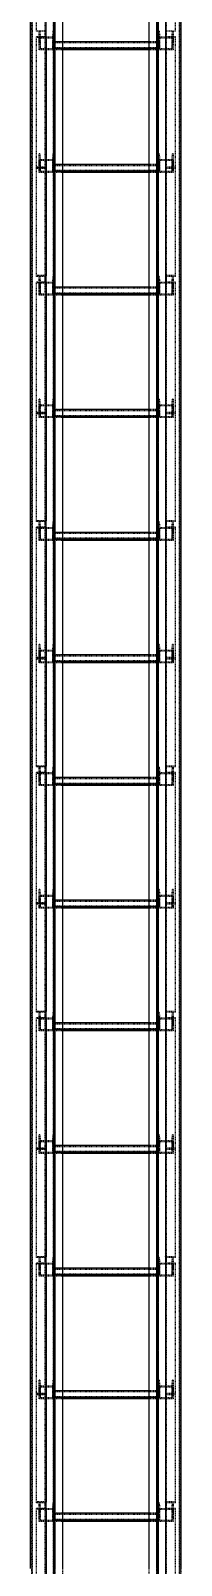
# Model space of a CAD drawing. Header units: millimetres. Extents: x 5143 to 30813, y 232 to 21408.
# Drawn here: x 9016 to 9138, y 14213 to 15460 of the extents above; entities that cross this region are included whole.
import ezdxf

# ---------------------------------------------------------------- set-up
doc = ezdxf.new("R2010")
doc.units = ezdxf.units.MM
doc.header["$LTSCALE"] = 0.25
for name, pattern in [('XKITLINE00', [0]), ('XKITLINE02', [4, 2, -2]), ('XKITLINE03', [6, 3, -1, 1, -1])]:
    doc.linetypes.add(name, pattern=pattern)

msp = doc.modelspace()

# ---------------------------------------------------------------- linework, layer by layer
at = {"color": 3, "linetype": 'XKITLINE02'}
for p, q in [((9016.8, 14106.6), (9016.8, 15751.3)), ((9017.3, 14107), (9017.3, 15752)), ((9034.5, 14107), (9034.5, 15752)), ((9035.1, 14106.6), (9035.1, 15751.3)), ((9118.3, 14106.6), (9118.3, 15752.1)), ((9119.2, 14106.6), (9119.2, 15751.3)), ((9119.7, 14107), (9119.7, 15752)), ((9136.9, 14107), (9136.9, 15752)), ((9137.5, 14106.6), (9137.5, 15751.3)), ((9034.6, 14100.3), (9034.6, 15742)), ((9035.5, 14100.4), (9035.5, 15741.9)), ((9042.1, 14101.9), (9042.1, 15741.9)), ((9035.9, 14162.1), (9035.9, 15722.6)), ((9138.3, 14120.8), (9138.3, 15703.3)), ((9112.1, 14102), (9112.1, 15697)), ((9118.8, 14100.4), (9118.8, 15670.6)), ((9119.6, 14100.3), (9119.6, 15670.6)), ((9020.6, 15459.6), (9020.6, 15547.9)), ((9027.8, 15454), (9027.8, 15547.3)), ((9028.6, 15454), (9028.6, 15547.9)), ((9125.6, 15454), (9125.6, 15547.9)), ((9126.4, 15454), (9126.4, 15547.3)), ((9133.6, 15459.6), (9133.6, 15547.9)), ((9027.8, 15459.6), (9020.6, 15459.6)), ((9027.8, 15455), (9020.6, 15455)), ((9020.6, 15348.6), (9020.6, 15455)), ((9028.6, 15454.5), (9020.6, 15454.5)), ((9023.3, 15459.5), (9022.6, 15459.5)), ((9022.6, 15459.5), (9022.6, 15454)), ((9022.6, 15459.5), (9022.6, 15450)), ((9034.6, 15454), (9022.6, 15454)), ((9022.6, 15454), (9022.6, 15444.5)), ((9023.3, 15450), (9022.6, 15450)), ((9022.6, 15450), (9022.6, 15444.5)), ((9023.3, 15459.5), (9023.7, 15454.7)), ((9023.3, 15459.5), (9023.3, 15450)), ((9023.3, 15450), (9023.7, 15445.2)), ((9033.6, 15454.7), (9023.7, 15454.7)), ((9023.7, 15454.7), (9023.7, 15445.2)), ((9028.6, 15459.8), (9027.8, 15459.8)), ((9027.8, 15349.1), (9027.8, 15459.8)), ((9028.6, 15454), (9027.8, 15454)), ((9028.6, 15348.6), (9028.6, 15459.8)), ((9034, 15459.5), (9033.6, 15454.7)), ((9033.6, 15454.7), (9033.6, 15445.2)), ((9034, 15450), (9033.6, 15445.2)), ((9034.6, 15459.5), (9034, 15459.5)), ((9034, 15459.5), (9034, 15450)), ((9034.6, 15450), (9034, 15450)), ((9034.6, 15459.5), (9034.6, 15454)), ((9034.6, 15459.5), (9034.6, 15450)), ((9034.6, 15454), (9034.6, 15444.5)), ((9034.6, 15444.5), (9034.6, 15451)), ((9042.1, 15451), (9034.6, 15451)), ((9119.6, 15450.9), (9034.6, 15450.9)), ((9034.6, 15450), (9034.6, 15444.5)), ((9119.6, 15450), (9034.6, 15450)), ((9119.6, 15450), (9034.6, 15450)), ((9119.6, 15451), (9112.1, 15451)), ((9119.6, 15459.5), (9119.6, 15450)), ((9119.6, 15459.5), (9119.6, 15454)), ((9120.3, 15459.5), (9119.6, 15459.5)), ((9119.6, 15454), (9119.6, 15444.5)), ((9131.6, 15454), (9119.6, 15454)), ((9119.6, 15444.5), (9119.6, 15451)), ((9119.6, 15450), (9119.6, 15444.5)), ((9120.3, 15450), (9119.6, 15450)), ((9120.3, 15459.5), (9120.3, 15450)), ((9120.3, 15459.5), (9120.7, 15454.7)), ((9120.3, 15450), (9120.7, 15445.2)), ((9120.7, 15454.7), (9120.7, 15445.2)), ((9130.5, 15454.7), (9120.7, 15454.7)), ((9125.6, 15348.6), (9125.6, 15459.8)), ((9126.4, 15459.8), (9125.6, 15459.8)), ((9133.6, 15454.5), (9125.6, 15454.5)), ((9126.4, 15454), (9125.6, 15454)), ((9126.4, 15349.1), (9126.4, 15459.8)), ((9133.6, 15459.6), (9126.4, 15459.6)), ((9133.6, 15455), (9126.4, 15455)), ((9130.9, 15459.5), (9130.5, 15454.7)), ((9130.5, 15454.7), (9130.5, 15445.2)), ((9130.9, 15450), (9130.5, 15445.2)), ((9130.9, 15459.5), (9130.9, 15450)), ((9131.6, 15459.5), (9130.9, 15459.5)), ((9131.6, 15450), (9130.9, 15450)), ((9131.6, 15459.5), (9131.6, 15450)), ((9131.6, 15459.5), (9131.6, 15454)), ((9131.6, 15454), (9131.6, 15444.5)), ((9131.6, 15450), (9131.6, 15444.5)), ((9133.6, 15348.6), (9133.6, 15455)), ((9034.6, 15444.5), (9022.6, 15444.5)), ((9033.6, 15445.2), (9023.7, 15445.2)), ((9119.6, 15446.1), (9034.6, 15446.1)), ((9042.1, 15445.5), (9034.6, 15445.5)), ((9119.6, 15445.3), (9034.6, 15445.3)), ((9042.1, 15444.5), (9034.6, 15444.5)), ((9119.6, 15445.5), (9112.1, 15445.5)), ((9119.6, 15444.5), (9112.1, 15444.5)), ((9131.6, 15444.5), (9119.6, 15444.5)), ((9130.5, 15445.2), (9120.7, 15445.2)), ((9027.8, 15349.1), (9020.6, 15349.1)), ((9023.3, 15359.9), (9022.6, 15359.9)), ((9022.6, 15359.9), (9022.6, 15354.4)), ((9022.6, 15359.9), (9022.6, 15350.3)), ((9034.6, 15354.4), (9022.6, 15354.4)), ((9022.6, 15354.4), (9022.6, 15344.8)), ((9023.3, 15350.3), (9022.6, 15350.3)), ((9022.6, 15350.3), (9022.6, 15344.8)), ((9023.3, 15359.9), (9023.7, 15355.1)), ((9023.3, 15359.9), (9023.3, 15350.3)), ((9023.3, 15350.3), (9023.7, 15345.5)), ((9033.6, 15355.1), (9023.7, 15355.1)), ((9023.7, 15355.1), (9023.7, 15345.5)), ((9028.6, 15353.9), (9027.8, 15353.9)), ((9034, 15359.9), (9033.6, 15355.1)), ((9033.6, 15355.1), (9033.6, 15345.5)), ((9034, 15350.3), (9033.6, 15345.5)), ((9034.6, 15359.9), (9034, 15359.9)), ((9034, 15359.9), (9034, 15350.3)), ((9034.6, 15350.3), (9034, 15350.3)), ((9034.6, 15359.9), (9034.6, 15354.4)), ((9034.6, 15359.9), (9034.6, 15350.3)), ((9034.6, 15354.4), (9034.6, 15344.8)), ((9034.6, 15344.8), (9034.6, 15351.3)), ((9119.6, 15351.3), (9034.6, 15351.3)), ((9042.1, 15351.3), (9034.6, 15351.3)), ((9119.6, 15350.4), (9034.6, 15350.4)), ((9034.6, 15350.3), (9034.6, 15344.8)), ((9119.6, 15350.3), (9034.6, 15350.3)), ((9119.6, 15351.3), (9112.1, 15351.3)), ((9119.6, 15359.9), (9119.6, 15350.3)), ((9119.6, 15359.9), (9119.6, 15354.4)), ((9120.3, 15359.9), (9119.6, 15359.9)), ((9119.6, 15354.4), (9119.6, 15344.8)), ((9131.6, 15354.4), (9119.6, 15354.4)), ((9119.6, 15344.8), (9119.6, 15351.3)), ((9119.6, 15350.3), (9119.6, 15344.8)), ((9120.3, 15350.3), (9119.6, 15350.3)), ((9120.3, 15359.9), (9120.3, 15350.3)), ((9120.3, 15359.9), (9120.7, 15355.1)), ((9120.3, 15350.3), (9120.7, 15345.5)), ((9120.7, 15355.1), (9120.7, 15345.5)), ((9130.5, 15355.1), (9120.7, 15355.1)), ((9126.4, 15353.9), (9125.6, 15353.9)), ((9133.6, 15349.1), (9126.4, 15349.1)), ((9130.9, 15359.9), (9130.5, 15355.1)), ((9130.5, 15355.1), (9130.5, 15345.5)), ((9130.9, 15350.3), (9130.5, 15345.5)), ((9130.9, 15359.9), (9130.9, 15350.3)), ((9131.6, 15359.9), (9130.9, 15359.9)), ((9131.6, 15350.3), (9130.9, 15350.3)), ((9131.6, 15359.9), (9131.6, 15350.3)), ((9131.6, 15359.9), (9131.6, 15354.4)), ((9131.6, 15354.4), (9131.6, 15344.8)), ((9131.6, 15350.3), (9131.6, 15344.8)), ((9028.6, 15348.6), (9020.6, 15348.6)), ((9020.6, 15260.4), (9020.6, 15348.6)), ((9028.6, 15348.6), (9020.6, 15348.6)), ((9027.8, 15348), (9020.6, 15348)), ((9034.6, 15344.8), (9022.6, 15344.8)), ((9033.6, 15345.5), (9023.7, 15345.5)), ((9027.8, 15254.7), (9027.8, 15348)), ((9028.6, 15342.3), (9027.8, 15342.3)), ((9028.6, 15254.7), (9028.6, 15348.6)), ((9119.6, 15346.5), (9034.6, 15346.5)), ((9042.1, 15345.9), (9034.6, 15345.9)), ((9119.6, 15345.6), (9034.6, 15345.6)), ((9042.1, 15344.8), (9034.6, 15344.8)), ((9119.6, 15345.9), (9112.1, 15345.9)), ((9119.6, 15344.8), (9112.1, 15344.8)), ((9131.6, 15344.8), (9119.6, 15344.8)), ((9130.5, 15345.5), (9120.7, 15345.5)), ((9133.6, 15348.6), (9125.6, 15348.6)), ((9125.6, 15254.7), (9125.6, 15348.6)), ((9133.6, 15348.6), (9125.6, 15348.6)), ((9126.4, 15342.3), (9125.6, 15342.3)), ((9126.4, 15254.7), (9126.4, 15348)), ((9133.6, 15348), (9126.4, 15348)), ((9133.6, 15260.4), (9133.6, 15348.6)), ((9028.6, 15261), (9020.6, 15261)), ((9027.8, 15260.4), (9020.6, 15260.4)), ((9027.8, 15255.7), (9020.6, 15255.7)), ((9020.6, 15149.3), (9020.6, 15255.7)), ((9028.6, 15255.2), (9020.6, 15255.2)), ((9023.3, 15260.2), (9022.6, 15260.2)), ((9022.6, 15260.2), (9022.6, 15254.8)), ((9022.6, 15260.2), (9022.6, 15250.7)), ((9034.6, 15254.8), (9022.6, 15254.8)), ((9022.6, 15254.8), (9022.6, 15245.2)), ((9023.3, 15250.7), (9022.6, 15250.7)), ((9022.6, 15250.7), (9022.6, 15245.2)), ((9023.3, 15260.2), (9023.7, 15255.5)), ((9023.3, 15260.2), (9023.3, 15250.7)), ((9023.3, 15250.7), (9023.7, 15245.9)), ((9033.6, 15255.5), (9023.7, 15255.5)), ((9023.7, 15255.5), (9023.7, 15245.9)), ((9028.6, 15260.5), (9027.8, 15260.5)), ((9027.8, 15149.9), (9027.8, 15260.5)), ((9028.6, 15254.7), (9027.8, 15254.7)), ((9028.6, 15149.3), (9028.6, 15260.5)), ((9034, 15260.2), (9033.6, 15255.5)), ((9033.6, 15255.5), (9033.6, 15245.9)), ((9034, 15250.7), (9033.6, 15245.9)), ((9034.6, 15260.2), (9034, 15260.2)), ((9034, 15260.2), (9034, 15250.7)), ((9034.6, 15250.7), (9034, 15250.7)), ((9034.6, 15260.2), (9034.6, 15254.8)), ((9034.6, 15260.2), (9034.6, 15250.7)), ((9034.6, 15254.8), (9034.6, 15245.2)), ((9034.6, 15245.2), (9034.6, 15251.7)), ((9119.6, 15251.7), (9034.6, 15251.7)), ((9042.1, 15251.7), (9034.6, 15251.7)), ((9034.6, 15250.7), (9034.6, 15245.2)), ((9119.6, 15250.7), (9034.6, 15250.7)), ((9119.6, 15250.7), (9034.6, 15250.7)), ((9119.6, 15251.7), (9112.1, 15251.7)), ((9119.6, 15260.2), (9119.6, 15250.7)), ((9119.6, 15260.2), (9119.6, 15254.8)), ((9120.3, 15260.2), (9119.6, 15260.2)), ((9119.6, 15254.8), (9119.6, 15245.2)), ((9131.6, 15254.8), (9119.6, 15254.8)), ((9119.6, 15245.2), (9119.6, 15251.7)), ((9119.6, 15250.7), (9119.6, 15245.2)), ((9120.3, 15250.7), (9119.6, 15250.7)), ((9120.3, 15260.2), (9120.3, 15250.7)), ((9120.3, 15260.2), (9120.7, 15255.5)), ((9120.3, 15250.7), (9120.7, 15245.9)), ((9120.7, 15255.5), (9120.7, 15245.9)), ((9130.5, 15255.5), (9120.7, 15255.5)), ((9133.6, 15261), (9125.6, 15261)), ((9125.6, 15149.3), (9125.6, 15260.5)), ((9126.4, 15260.5), (9125.6, 15260.5)), ((9133.6, 15255.2), (9125.6, 15255.2)), ((9126.4, 15254.7), (9125.6, 15254.7)), ((9126.4, 15149.9), (9126.4, 15260.5)), ((9133.6, 15260.4), (9126.4, 15260.4)), ((9133.6, 15255.7), (9126.4, 15255.7)), ((9130.9, 15260.2), (9130.5, 15255.5)), ((9130.5, 15255.5), (9130.5, 15245.9)), ((9130.9, 15250.7), (9130.5, 15245.9)), ((9130.9, 15260.2), (9130.9, 15250.7)), ((9131.6, 15260.2), (9130.9, 15260.2)), ((9131.6, 15250.7), (9130.9, 15250.7)), ((9131.6, 15260.2), (9131.6, 15250.7)), ((9131.6, 15260.2), (9131.6, 15254.8)), ((9131.6, 15254.8), (9131.6, 15245.2)), ((9131.6, 15250.7), (9131.6, 15245.2)), ((9133.6, 15149.3), (9133.6, 15255.7)), ((9034.6, 15245.2), (9022.6, 15245.2)), ((9033.6, 15245.9), (9023.7, 15245.9)), ((9119.6, 15246.8), (9034.6, 15246.8)), ((9042.1, 15246.2), (9034.6, 15246.2)), ((9119.6, 15246), (9034.6, 15246)), ((9042.1, 15245.2), (9034.6, 15245.2)), ((9119.6, 15246.2), (9112.1, 15246.2)), ((9119.6, 15245.2), (9112.1, 15245.2)), ((9131.6, 15245.2), (9119.6, 15245.2)), ((9130.5, 15245.9), (9120.7, 15245.9)), ((9027.8, 15149.9), (9020.6, 15149.9)), ((9020.6, 15061.1), (9020.6, 15149.3)), ((9028.6, 15149.3), (9020.6, 15149.3)), ((9028.6, 15149.3), (9020.6, 15149.3)), ((9023.3, 15160.6), (9022.6, 15160.6)), ((9022.6, 15160.6), (9022.6, 15155.1)), ((9022.6, 15160.6), (9022.6, 15151.1)), ((9034.6, 15155.1), (9022.6, 15155.1)), ((9022.6, 15155.1), (9022.6, 15145.6)), ((9023.3, 15151.1), (9022.6, 15151.1)), ((9022.6, 15151.1), (9022.6, 15145.6)), ((9023.3, 15160.6), (9023.7, 15155.8)), ((9023.3, 15160.6), (9023.3, 15151.1)), ((9023.3, 15151.1), (9023.7, 15146.3)), ((9033.6, 15155.8), (9023.7, 15155.8)), ((9023.7, 15155.8), (9023.7, 15146.3)), ((9028.6, 15154.7), (9027.8, 15154.7)), ((9028.6, 15055.4), (9028.6, 15149.3)), ((9034, 15160.6), (9033.6, 15155.8)), ((9033.6, 15155.8), (9033.6, 15146.3)), ((9034, 15151.1), (9033.6, 15146.3)), ((9034.6, 15160.6), (9034, 15160.6)), ((9034, 15160.6), (9034, 15151.1)), ((9034.6, 15151.1), (9034, 15151.1)), ((9034.6, 15160.6), (9034.6, 15155.1)), ((9034.6, 15160.6), (9034.6, 15151.1)), ((9034.6, 15155.1), (9034.6, 15145.6)), ((9034.6, 15145.6), (9034.6, 15152.1)), ((9042.1, 15152.1), (9034.6, 15152.1)), ((9119.6, 15152), (9034.6, 15152)), ((9034.6, 15151.1), (9034.6, 15145.6)), ((9119.6, 15151.1), (9034.6, 15151.1)), ((9119.6, 15151.1), (9034.6, 15151.1)), ((9119.6, 15152.1), (9112.1, 15152.1)), ((9119.6, 15160.6), (9119.6, 15151.1)), ((9119.6, 15160.6), (9119.6, 15155.1)), ((9120.3, 15160.6), (9119.6, 15160.6)), ((9119.6, 15155.1), (9119.6, 15145.6)), ((9131.6, 15155.1), (9119.6, 15155.1)), ((9119.6, 15145.6), (9119.6, 15152.1)), ((9119.6, 15151.1), (9119.6, 15145.6)), ((9120.3, 15151.1), (9119.6, 15151.1)), ((9120.3, 15160.6), (9120.3, 15151.1)), ((9120.3, 15160.6), (9120.7, 15155.8)), ((9120.3, 15151.1), (9120.7, 15146.3)), ((9120.7, 15155.8), (9120.7, 15146.3)), ((9130.5, 15155.8), (9120.7, 15155.8)), ((9126.4, 15154.7), (9125.6, 15154.7)), ((9125.6, 15055.4), (9125.6, 15149.3)), ((9133.6, 15149.3), (9125.6, 15149.3)), ((9133.6, 15149.3), (9125.6, 15149.3)), ((9133.6, 15149.9), (9126.4, 15149.9)), ((9130.9, 15160.6), (9130.5, 15155.8)), ((9130.5, 15155.8), (9130.5, 15146.3)), ((9130.9, 15151.1), (9130.5, 15146.3)), ((9130.9, 15160.6), (9130.9, 15151.1)), ((9131.6, 15160.6), (9130.9, 15160.6)), ((9131.6, 15151.1), (9130.9, 15151.1)), ((9131.6, 15160.6), (9131.6, 15151.1)), ((9131.6, 15160.6), (9131.6, 15155.1)), ((9131.6, 15155.1), (9131.6, 15145.6)), ((9131.6, 15151.1), (9131.6, 15145.6)), ((9133.6, 15061.1), (9133.6, 15149.3)), ((9027.8, 15148.7), (9020.6, 15148.7)), ((9034.6, 15145.6), (9022.6, 15145.6)), ((9033.6, 15146.3), (9023.7, 15146.3)), ((9027.8, 15055.4), (9027.8, 15148.7)), ((9028.6, 15143.1), (9027.8, 15143.1)), ((9119.6, 15147.2), (9034.6, 15147.2)), ((9042.1, 15146.6), (9034.6, 15146.6)), ((9119.6, 15146.4), (9034.6, 15146.4)), ((9042.1, 15145.6), (9034.6, 15145.6)), ((9119.6, 15146.6), (9112.1, 15146.6)), ((9119.6, 15145.6), (9112.1, 15145.6)), ((9131.6, 15145.6), (9119.6, 15145.6)), ((9130.5, 15146.3), (9120.7, 15146.3)), ((9126.4, 15143.1), (9125.6, 15143.1)), ((9126.4, 15055.4), (9126.4, 15148.7)), ((9133.6, 15148.7), (9126.4, 15148.7)), ((9028.6, 15061.7), (9020.6, 15061.7)), ((9027.8, 15061.1), (9020.6, 15061.1)), ((9027.8, 15056.5), (9020.6, 15056.5)), ((9020.6, 14950.1), (9020.6, 15056.5)), ((9028.6, 15055.9), (9020.6, 15055.9)), ((9023.3, 15061), (9022.6, 15061)), ((9022.6, 15061), (9022.6, 15055.5)), ((9022.6, 15061), (9022.6, 15051.4)), ((9034.6, 15055.5), (9022.6, 15055.5)), ((9022.6, 15055.5), (9022.6, 15045.9)), ((9023.3, 15051.4), (9022.6, 15051.4)), ((9022.6, 15051.4), (9022.6, 15045.9)), ((9023.3, 15061), (9023.7, 15056.2)), ((9023.3, 15061), (9023.3, 15051.4)), ((9023.3, 15051.4), (9023.7, 15046.6)), ((9033.6, 15056.2), (9023.7, 15056.2)), ((9023.7, 15056.2), (9023.7, 15046.6)), ((9028.6, 15061.2), (9027.8, 15061.2)), ((9027.8, 14950.6), (9027.8, 15061.2)), ((9028.6, 15055.4), (9027.8, 15055.4)), ((9028.6, 14950.1), (9028.6, 15061.2)), ((9034, 15061), (9033.6, 15056.2)), ((9033.6, 15056.2), (9033.6, 15046.6)), ((9034, 15051.4), (9033.6, 15046.6)), ((9034.6, 15061), (9034, 15061)), ((9034, 15061), (9034, 15051.4)), ((9034.6, 15051.4), (9034, 15051.4)), ((9034.6, 15061), (9034.6, 15055.5)), ((9034.6, 15061), (9034.6, 15051.4)), ((9034.6, 15055.5), (9034.6, 15045.9)), ((9034.6, 15045.9), (9034.6, 15052.4)), ((9119.6, 15052.4), (9034.6, 15052.4)), ((9042.1, 15052.4), (9034.6, 15052.4)), ((9119.6, 15051.5), (9034.6, 15051.5)), ((9034.6, 15051.4), (9034.6, 15045.9)), ((9119.6, 15051.4), (9034.6, 15051.4)), ((9119.6, 15052.4), (9112.1, 15052.4)), ((9119.6, 15061), (9119.6, 15051.4)), ((9119.6, 15061), (9119.6, 15055.5)), ((9120.3, 15061), (9119.6, 15061)), ((9119.6, 15055.5), (9119.6, 15045.9)), ((9131.6, 15055.5), (9119.6, 15055.5)), ((9119.6, 15045.9), (9119.6, 15052.4)), ((9119.6, 15051.4), (9119.6, 15045.9)), ((9120.3, 15051.4), (9119.6, 15051.4)), ((9120.3, 15061), (9120.3, 15051.4)), ((9120.3, 15061), (9120.7, 15056.2)), ((9120.3, 15051.4), (9120.7, 15046.6)), ((9120.7, 15056.2), (9120.7, 15046.6)), ((9130.5, 15056.2), (9120.7, 15056.2)), ((9133.6, 15061.7), (9125.6, 15061.7)), ((9125.6, 14950.1), (9125.6, 15061.2)), ((9126.4, 15061.2), (9125.6, 15061.2)), ((9133.6, 15055.9), (9125.6, 15055.9)), ((9126.4, 15055.4), (9125.6, 15055.4)), ((9126.4, 14950.6), (9126.4, 15061.2)), ((9133.6, 15061.1), (9126.4, 15061.1)), ((9133.6, 15056.5), (9126.4, 15056.5)), ((9130.9, 15061), (9130.5, 15056.2)), ((9130.5, 15056.2), (9130.5, 15046.6)), ((9130.9, 15051.4), (9130.5, 15046.6)), ((9130.9, 15061), (9130.9, 15051.4)), ((9131.6, 15061), (9130.9, 15061)), ((9131.6, 15051.4), (9130.9, 15051.4)), ((9131.6, 15061), (9131.6, 15051.4)), ((9131.6, 15061), (9131.6, 15055.5)), ((9131.6, 15055.5), (9131.6, 15045.9)), ((9131.6, 15051.4), (9131.6, 15045.9)), ((9133.6, 14950.1), (9133.6, 15056.5)), ((9034.6, 15045.9), (9022.6, 15045.9)), ((9033.6, 15046.6), (9023.7, 15046.6)), ((9119.6, 15047.6), (9034.6, 15047.6)), ((9042.1, 15047), (9034.6, 15047)), ((9119.6, 15046.7), (9034.6, 15046.7)), ((9042.1, 15045.9), (9034.6, 15045.9)), ((9119.6, 15047), (9112.1, 15047)), ((9119.6, 15045.9), (9112.1, 15045.9)), ((9131.6, 15045.9), (9119.6, 15045.9)), ((9130.5, 15046.6), (9120.7, 15046.6)), ((9027.8, 14950.6), (9020.6, 14950.6)), ((9028.6, 14950.1), (9020.6, 14950.1)), ((9020.6, 14861.8), (9020.6, 14950.1)), ((9028.6, 14950.1), (9020.6, 14950.1)), ((9023.3, 14961.3), (9022.6, 14961.3)), ((9022.6, 14961.3), (9022.6, 14955.9)), ((9022.6, 14961.3), (9022.6, 14951.8)), ((9034.6, 14955.9), (9022.6, 14955.9)), ((9022.6, 14955.9), (9022.6, 14946.3)), ((9023.3, 14951.8), (9022.6, 14951.8)), ((9022.6, 14951.8), (9022.6, 14946.3)), ((9023.3, 14961.3), (9023.7, 14956.5)), ((9023.3, 14961.3), (9023.3, 14951.8)), ((9023.3, 14951.8), (9023.7, 14947)), ((9033.6, 14956.5), (9023.7, 14956.5)), ((9023.7, 14956.5), (9023.7, 14947)), ((9028.6, 14955.4), (9027.8, 14955.4)), ((9028.6, 14856.2), (9028.6, 14950.1)), ((9034, 14961.3), (9033.6, 14956.5)), ((9033.6, 14956.5), (9033.6, 14947)), ((9034, 14951.8), (9033.6, 14947)), ((9034.6, 14961.3), (9034, 14961.3)), ((9034, 14961.3), (9034, 14951.8)), ((9034.6, 14951.8), (9034, 14951.8)), ((9034.6, 14961.3), (9034.6, 14955.9)), ((9034.6, 14961.3), (9034.6, 14951.8)), ((9034.6, 14955.9), (9034.6, 14946.3)), ((9034.6, 14946.3), (9034.6, 14952.8)), ((9042.1, 14952.8), (9034.6, 14952.8)), ((9119.6, 14952.7), (9034.6, 14952.7)), ((9034.6, 14951.8), (9034.6, 14946.3)), ((9119.6, 14951.8), (9034.6, 14951.8)), ((9119.6, 14951.8), (9034.6, 14951.8)), ((9119.6, 14952.8), (9112.1, 14952.8)), ((9119.6, 14961.3), (9119.6, 14951.8)), ((9119.6, 14961.3), (9119.6, 14955.9)), ((9120.3, 14961.3), (9119.6, 14961.3)), ((9119.6, 14955.9), (9119.6, 14946.3)), ((9131.6, 14955.9), (9119.6, 14955.9)), ((9119.6, 14946.3), (9119.6, 14952.8)), ((9119.6, 14951.8), (9119.6, 14946.3)), ((9120.3, 14951.8), (9119.6, 14951.8)), ((9120.3, 14961.3), (9120.3, 14951.8)), ((9120.3, 14961.3), (9120.7, 14956.5)), ((9120.3, 14951.8), (9120.7, 14947)), ((9120.7, 14956.5), (9120.7, 14947)), ((9130.5, 14956.5), (9120.7, 14956.5)), ((9126.4, 14955.4), (9125.6, 14955.4)), ((9133.6, 14950.1), (9125.6, 14950.1)), ((9125.6, 14856.2), (9125.6, 14950.1)), ((9133.6, 14950.1), (9125.6, 14950.1)), ((9133.6, 14950.6), (9126.4, 14950.6)), ((9130.9, 14961.3), (9130.5, 14956.5)), ((9130.5, 14956.5), (9130.5, 14947)), ((9130.9, 14951.8), (9130.5, 14947)), ((9130.9, 14961.3), (9130.9, 14951.8)), ((9131.6, 14961.3), (9130.9, 14961.3)), ((9131.6, 14951.8), (9130.9, 14951.8)), ((9131.6, 14961.3), (9131.6, 14951.8)), ((9131.6, 14961.3), (9131.6, 14955.9)), ((9131.6, 14955.9), (9131.6, 14946.3)), ((9131.6, 14951.8), (9131.6, 14946.3)), ((9133.6, 14861.8), (9133.6, 14950.1)), ((9027.8, 14949.4), (9020.6, 14949.4)), ((9034.6, 14946.3), (9022.6, 14946.3)), ((9033.6, 14947), (9023.7, 14947)), ((9027.8, 14856.2), (9027.8, 14949.4)), ((9028.6, 14943.8), (9027.8, 14943.8)), ((9119.6, 14947.9), (9034.6, 14947.9)), ((9042.1, 14947.3), (9034.6, 14947.3)), ((9119.6, 14947.1), (9034.6, 14947.1)), ((9042.1, 14946.3), (9034.6, 14946.3)), ((9119.6, 14947.3), (9112.1, 14947.3)), ((9119.6, 14946.3), (9112.1, 14946.3)), ((9131.6, 14946.3), (9119.6, 14946.3)), ((9130.5, 14947), (9120.7, 14947)), ((9126.4, 14943.8), (9125.6, 14943.8)), ((9126.4, 14856.2), (9126.4, 14949.4)), ((9133.6, 14949.4), (9126.4, 14949.4)), ((9028.6, 14862.4), (9020.6, 14862.4)), ((9133.6, 14862.4), (9125.6, 14862.4)), ((9027.8, 14861.8), (9020.6, 14861.8)), ((9027.8, 14857.2), (9020.6, 14857.2)), ((9020.6, 14750.8), (9020.6, 14857.2)), ((9028.6, 14856.6), (9020.6, 14856.6)), ((9023.3, 14861.7), (9022.6, 14861.7)), ((9022.6, 14861.7), (9022.6, 14856.2)), ((9022.6, 14861.7), (9022.6, 14852.1)), ((9034.6, 14856.2), (9022.6, 14856.2)), ((9022.6, 14856.2), (9022.6, 14846.7)), ((9023.3, 14852.1), (9022.6, 14852.1)), ((9022.6, 14852.1), (9022.6, 14846.7)), ((9023.3, 14861.7), (9023.7, 14856.9)), ((9023.3, 14861.7), (9023.3, 14852.1)), ((9023.3, 14852.1), (9023.7, 14847.4)), ((9033.6, 14856.9), (9023.7, 14856.9)), ((9023.7, 14856.9), (9023.7, 14847.4)), ((9028.6, 14862), (9027.8, 14862)), ((9027.8, 14751.3), (9027.8, 14862)), ((9028.6, 14856.2), (9027.8, 14856.2)), ((9028.6, 14750.8), (9028.6, 14862)), ((9034, 14861.7), (9033.6, 14856.9)), ((9033.6, 14856.9), (9033.6, 14847.4)), ((9034, 14852.1), (9033.6, 14847.4)), ((9034.6, 14861.7), (9034, 14861.7)), ((9034, 14861.7), (9034, 14852.1)), ((9034.6, 14852.1), (9034, 14852.1)), ((9034.6, 14861.7), (9034.6, 14856.2)), ((9034.6, 14861.7), (9034.6, 14852.1)), ((9034.6, 14856.2), (9034.6, 14846.7)), ((9034.6, 14846.7), (9034.6, 14853.2)), ((9042.1, 14853.2), (9034.6, 14853.2)), ((9119.6, 14853.1), (9034.6, 14853.1)), ((9119.6, 14852.2), (9034.6, 14852.2)), ((9034.6, 14852.1), (9034.6, 14846.7)), ((9119.6, 14852.1), (9034.6, 14852.1)), ((9119.6, 14853.2), (9112.1, 14853.2)), ((9119.6, 14861.7), (9119.6, 14852.1)), ((9119.6, 14861.7), (9119.6, 14856.2)), ((9120.3, 14861.7), (9119.6, 14861.7)), ((9119.6, 14856.2), (9119.6, 14846.7)), ((9131.6, 14856.2), (9119.6, 14856.2)), ((9119.6, 14846.7), (9119.6, 14853.2)), ((9119.6, 14852.1), (9119.6, 14846.7)), ((9120.3, 14852.1), (9119.6, 14852.1)), ((9120.3, 14861.7), (9120.3, 14852.1)), ((9120.3, 14861.7), (9120.7, 14856.9)), ((9120.3, 14852.1), (9120.7, 14847.4)), ((9120.7, 14856.9), (9120.7, 14847.4)), ((9130.5, 14856.9), (9120.7, 14856.9)), ((9125.6, 14750.8), (9125.6, 14862)), ((9126.4, 14862), (9125.6, 14862)), ((9133.6, 14856.6), (9125.6, 14856.6)), ((9126.4, 14856.2), (9125.6, 14856.2)), ((9126.4, 14751.3), (9126.4, 14862)), ((9133.6, 14861.8), (9126.4, 14861.8)), ((9133.6, 14857.2), (9126.4, 14857.2)), ((9130.9, 14861.7), (9130.5, 14856.9)), ((9130.5, 14856.9), (9130.5, 14847.4)), ((9130.9, 14852.1), (9130.5, 14847.4)), ((9130.9, 14861.7), (9130.9, 14852.1)), ((9131.6, 14861.7), (9130.9, 14861.7)), ((9131.6, 14852.1), (9130.9, 14852.1)), ((9131.6, 14861.7), (9131.6, 14852.1)), ((9131.6, 14861.7), (9131.6, 14856.2)), ((9131.6, 14856.2), (9131.6, 14846.7)), ((9131.6, 14852.1), (9131.6, 14846.7)), ((9133.6, 14750.8), (9133.6, 14857.2)), ((9034.6, 14846.7), (9022.6, 14846.7)), ((9033.6, 14847.4), (9023.7, 14847.4)), ((9119.6, 14848.3), (9034.6, 14848.3)), ((9042.1, 14847.7), (9034.6, 14847.7)), ((9119.6, 14847.5), (9034.6, 14847.5)), ((9042.1, 14846.7), (9034.6, 14846.7)), ((9119.6, 14847.7), (9112.1, 14847.7)), ((9119.6, 14846.7), (9112.1, 14846.7)), ((9131.6, 14846.7), (9119.6, 14846.7)), ((9130.5, 14847.4), (9120.7, 14847.4)), ((9027.8, 14751.3), (9020.6, 14751.3)), ((9028.6, 14750.8), (9020.6, 14750.8)), ((9020.6, 14662.5), (9020.6, 14750.8)), ((9028.6, 14750.8), (9020.6, 14750.8)), ((9027.8, 14750.2), (9020.6, 14750.2)), ((9023.3, 14762.1), (9022.6, 14762.1)), ((9022.6, 14762.1), (9022.6, 14756.6)), ((9022.6, 14762.1), (9022.6, 14752.5)), ((9034.6, 14756.6), (9022.6, 14756.6)), ((9022.6, 14756.6), (9022.6, 14747)), ((9023.3, 14752.5), (9022.6, 14752.5)), ((9022.6, 14752.5), (9022.6, 14747)), ((9023.3, 14762.1), (9023.7, 14757.3)), ((9023.3, 14762.1), (9023.3, 14752.5)), ((9023.3, 14752.5), (9023.7, 14747.7)), ((9033.6, 14757.3), (9023.7, 14757.3)), ((9023.7, 14757.3), (9023.7, 14747.7)), ((9028.6, 14756.1), (9027.8, 14756.1)), ((9027.8, 14656.9), (9027.8, 14750.2)), ((9028.6, 14656.9), (9028.6, 14750.8)), ((9034, 14762.1), (9033.6, 14757.3)), ((9033.6, 14757.3), (9033.6, 14747.7)), ((9034, 14752.5), (9033.6, 14747.7)), ((9034.6, 14762.1), (9034, 14762.1)), ((9034, 14762.1), (9034, 14752.5)), ((9034.6, 14752.5), (9034, 14752.5)), ((9034.6, 14762.1), (9034.6, 14756.6)), ((9034.6, 14762.1), (9034.6, 14752.5)), ((9034.6, 14756.6), (9034.6, 14747)), ((9034.6, 14747), (9034.6, 14753.5)), ((9119.6, 14753.5), (9034.6, 14753.5)), ((9042.1, 14753.5), (9034.6, 14753.5)), ((9119.6, 14752.6), (9034.6, 14752.6)), ((9034.6, 14752.5), (9034.6, 14747)), ((9119.6, 14752.5), (9034.6, 14752.5)), ((9119.6, 14753.5), (9112.1, 14753.5)), ((9119.6, 14762.1), (9119.6, 14752.5)), ((9119.6, 14762.1), (9119.6, 14756.6)), ((9120.3, 14762.1), (9119.6, 14762.1)), ((9119.6, 14756.6), (9119.6, 14747)), ((9131.6, 14756.6), (9119.6, 14756.6)), ((9119.6, 14747), (9119.6, 14753.5)), ((9119.6, 14752.5), (9119.6, 14747)), ((9120.3, 14752.5), (9119.6, 14752.5)), ((9120.3, 14762.1), (9120.3, 14752.5)), ((9120.3, 14762.1), (9120.7, 14757.3)), ((9120.3, 14752.5), (9120.7, 14747.7)), ((9120.7, 14757.3), (9120.7, 14747.7)), ((9130.5, 14757.3), (9120.7, 14757.3)), ((9126.4, 14756.1), (9125.6, 14756.1)), ((9125.6, 14656.9), (9125.6, 14750.8)), ((9133.6, 14750.8), (9125.6, 14750.8)), ((9133.6, 14750.8), (9125.6, 14750.8)), ((9133.6, 14751.3), (9126.4, 14751.3)), ((9126.4, 14656.9), (9126.4, 14750.2)), ((9133.6, 14750.2), (9126.4, 14750.2)), ((9130.9, 14762.1), (9130.5, 14757.3)), ((9130.5, 14757.3), (9130.5, 14747.7)), ((9130.9, 14752.5), (9130.5, 14747.7)), ((9130.9, 14762.1), (9130.9, 14752.5)), ((9131.6, 14762.1), (9130.9, 14762.1)), ((9131.6, 14752.5), (9130.9, 14752.5)), ((9131.6, 14762.1), (9131.6, 14752.5)), ((9131.6, 14762.1), (9131.6, 14756.6)), ((9131.6, 14756.6), (9131.6, 14747)), ((9131.6, 14752.5), (9131.6, 14747)), ((9133.6, 14662.5), (9133.6, 14750.8)), ((9034.6, 14747), (9022.6, 14747)), ((9033.6, 14747.7), (9023.7, 14747.7)), ((9028.6, 14744.5), (9027.8, 14744.5)), ((9119.6, 14748.7), (9034.6, 14748.7)), ((9042.1, 14748.1), (9034.6, 14748.1)), ((9119.6, 14747.8), (9034.6, 14747.8)), ((9042.1, 14747), (9034.6, 14747)), ((9119.6, 14748.1), (9112.1, 14748.1)), ((9119.6, 14747), (9112.1, 14747)), ((9131.6, 14747), (9119.6, 14747)), ((9130.5, 14747.7), (9120.7, 14747.7)), ((9126.4, 14744.5), (9125.6, 14744.5)), ((9028.6, 14663.2), (9020.6, 14663.2)), ((9133.6, 14663.2), (9125.6, 14663.2)), ((9027.8, 14662.5), (9020.6, 14662.5)), ((9027.8, 14657.9), (9020.6, 14657.9)), ((9020.6, 14551.5), (9020.6, 14657.9)), ((9028.6, 14657.4), (9020.6, 14657.4)), ((9023.3, 14662.4), (9022.6, 14662.4)), ((9022.6, 14662.4), (9022.6, 14656.9)), ((9022.6, 14662.4), (9022.6, 14652.9)), ((9034.6, 14656.9), (9022.6, 14656.9)), ((9022.6, 14656.9), (9022.6, 14647.4)), ((9023.3, 14652.9), (9022.6, 14652.9)), ((9022.6, 14652.9), (9022.6, 14647.4)), ((9023.3, 14662.4), (9023.7, 14657.6)), ((9023.3, 14662.4), (9023.3, 14652.9)), ((9023.3, 14652.9), (9023.7, 14648.1)), ((9033.6, 14657.6), (9023.7, 14657.6)), ((9023.7, 14657.6), (9023.7, 14648.1)), ((9028.6, 14662.7), (9027.8, 14662.7)), ((9027.8, 14552.1), (9027.8, 14662.7)), ((9028.6, 14656.9), (9027.8, 14656.9)), ((9028.6, 14551.5), (9028.6, 14662.7)), ((9034, 14662.4), (9033.6, 14657.6)), ((9033.6, 14657.6), (9033.6, 14648.1)), ((9034, 14652.9), (9033.6, 14648.1)), ((9034.6, 14662.4), (9034, 14662.4)), ((9034, 14662.4), (9034, 14652.9)), ((9034.6, 14652.9), (9034, 14652.9)), ((9034.6, 14662.4), (9034.6, 14656.9)), ((9034.6, 14662.4), (9034.6, 14652.9)), ((9034.6, 14656.9), (9034.6, 14647.4)), ((9034.6, 14647.4), (9034.6, 14653.9)), ((9042.1, 14653.9), (9034.6, 14653.9)), ((9119.6, 14653.8), (9034.6, 14653.8)), ((9119.6, 14652.9), (9034.6, 14652.9)), ((9119.6, 14652.9), (9034.6, 14652.9)), ((9034.6, 14652.9), (9034.6, 14647.4)), ((9119.6, 14653.9), (9112.1, 14653.9)), ((9119.6, 14662.4), (9119.6, 14652.9)), ((9119.6, 14662.4), (9119.6, 14656.9)), ((9120.3, 14662.4), (9119.6, 14662.4)), ((9119.6, 14656.9), (9119.6, 14647.4)), ((9131.6, 14656.9), (9119.6, 14656.9)), ((9119.6, 14647.4), (9119.6, 14653.9)), ((9119.6, 14652.9), (9119.6, 14647.4)), ((9120.3, 14652.9), (9119.6, 14652.9)), ((9120.3, 14662.4), (9120.3, 14652.9)), ((9120.3, 14662.4), (9120.7, 14657.6)), ((9120.3, 14652.9), (9120.7, 14648.1)), ((9120.7, 14657.6), (9120.7, 14648.1)), ((9130.5, 14657.6), (9120.7, 14657.6)), ((9125.6, 14551.5), (9125.6, 14662.7)), ((9126.4, 14662.7), (9125.6, 14662.7)), ((9133.6, 14657.4), (9125.6, 14657.4)), ((9126.4, 14656.9), (9125.6, 14656.9)), ((9126.4, 14552.1), (9126.4, 14662.7)), ((9133.6, 14662.5), (9126.4, 14662.5)), ((9133.6, 14657.9), (9126.4, 14657.9)), ((9130.9, 14662.4), (9130.5, 14657.6)), ((9130.5, 14657.6), (9130.5, 14648.1)), ((9130.9, 14652.9), (9130.5, 14648.1)), ((9130.9, 14662.4), (9130.9, 14652.9)), ((9131.6, 14662.4), (9130.9, 14662.4)), ((9131.6, 14652.9), (9130.9, 14652.9)), ((9131.6, 14662.4), (9131.6, 14652.9)), ((9131.6, 14662.4), (9131.6, 14656.9)), ((9131.6, 14656.9), (9131.6, 14647.4)), ((9131.6, 14652.9), (9131.6, 14647.4)), ((9133.6, 14551.5), (9133.6, 14657.9)), ((9034.6, 14647.4), (9022.6, 14647.4)), ((9033.6, 14648.1), (9023.7, 14648.1)), ((9119.6, 14649), (9034.6, 14649)), ((9042.1, 14648.4), (9034.6, 14648.4)), ((9119.6, 14648.2), (9034.6, 14648.2)), ((9042.1, 14647.4), (9034.6, 14647.4)), ((9119.6, 14648.4), (9112.1, 14648.4)), ((9119.6, 14647.4), (9112.1, 14647.4)), ((9131.6, 14647.4), (9119.6, 14647.4)), ((9130.5, 14648.1), (9120.7, 14648.1)), ((9027.8, 14552.1), (9020.6, 14552.1)), ((9028.6, 14551.5), (9020.6, 14551.5)), ((9020.6, 14463.3), (9020.6, 14551.5)), ((9028.6, 14551.5), (9020.6, 14551.5)), ((9027.8, 14550.9), (9020.6, 14550.9)), ((9023.3, 14562.8), (9022.6, 14562.8)), ((9022.6, 14562.8), (9022.6, 14557.3)), ((9022.6, 14562.8), (9022.6, 14553.2)), ((9034.6, 14557.3), (9022.6, 14557.3)), ((9022.6, 14557.3), (9022.6, 14547.8)), ((9023.3, 14553.2), (9022.6, 14553.2)), ((9022.6, 14553.2), (9022.6, 14547.8)), ((9023.3, 14562.8), (9023.7, 14558)), ((9023.3, 14562.8), (9023.3, 14553.2)), ((9023.3, 14553.2), (9023.7, 14548.5)), ((9033.6, 14558), (9023.7, 14558)), ((9023.7, 14558), (9023.7, 14548.5)), ((9028.6, 14556.8), (9027.8, 14556.8)), ((9027.8, 14457.6), (9027.8, 14550.9)), ((9028.6, 14457.6), (9028.6, 14551.5)), ((9034, 14562.8), (9033.6, 14558)), ((9033.6, 14558), (9033.6, 14548.5)), ((9034, 14553.2), (9033.6, 14548.5)), ((9034.6, 14562.8), (9034, 14562.8)), ((9034, 14562.8), (9034, 14553.2)), ((9034.6, 14553.2), (9034, 14553.2)), ((9034.6, 14562.8), (9034.6, 14557.3)), ((9034.6, 14562.8), (9034.6, 14553.2)), ((9034.6, 14557.3), (9034.6, 14547.8)), ((9034.6, 14547.8), (9034.6, 14554.3)), ((9042.1, 14554.3), (9034.6, 14554.3)), ((9119.6, 14554.2), (9034.6, 14554.2)), ((9119.6, 14553.3), (9034.6, 14553.3)), ((9119.6, 14553.2), (9034.6, 14553.2)), ((9034.6, 14553.2), (9034.6, 14547.8)), ((9119.6, 14554.3), (9112.1, 14554.3)), ((9119.6, 14562.8), (9119.6, 14553.2)), ((9119.6, 14562.8), (9119.6, 14557.3)), ((9120.3, 14562.8), (9119.6, 14562.8)), ((9119.6, 14557.3), (9119.6, 14547.8)), ((9131.6, 14557.3), (9119.6, 14557.3)), ((9119.6, 14547.8), (9119.6, 14554.3)), ((9119.6, 14553.2), (9119.6, 14547.8)), ((9120.3, 14553.2), (9119.6, 14553.2)), ((9120.3, 14562.8), (9120.3, 14553.2)), ((9120.3, 14562.8), (9120.7, 14558)), ((9120.3, 14553.2), (9120.7, 14548.5)), ((9120.7, 14558), (9120.7, 14548.5)), ((9130.5, 14558), (9120.7, 14558)), ((9126.4, 14556.8), (9125.6, 14556.8)), ((9125.6, 14457.6), (9125.6, 14551.5)), ((9133.6, 14551.5), (9125.6, 14551.5)), ((9133.6, 14551.5), (9125.6, 14551.5)), ((9133.6, 14552.1), (9126.4, 14552.1)), ((9126.4, 14457.6), (9126.4, 14550.9)), ((9133.6, 14550.9), (9126.4, 14550.9)), ((9130.9, 14562.8), (9130.5, 14558)), ((9130.5, 14558), (9130.5, 14548.5)), ((9130.9, 14553.2), (9130.5, 14548.5)), ((9130.9, 14562.8), (9130.9, 14553.2)), ((9131.6, 14562.8), (9130.9, 14562.8)), ((9131.6, 14553.2), (9130.9, 14553.2)), ((9131.6, 14562.8), (9131.6, 14553.2)), ((9131.6, 14562.8), (9131.6, 14557.3)), ((9131.6, 14557.3), (9131.6, 14547.8)), ((9131.6, 14553.2), (9131.6, 14547.8)), ((9133.6, 14463.3), (9133.6, 14551.5)), ((9034.6, 14547.8), (9022.6, 14547.8)), ((9033.6, 14548.5), (9023.7, 14548.5)), ((9028.6, 14545.3), (9027.8, 14545.3)), ((9119.6, 14549.4), (9034.6, 14549.4)), ((9042.1, 14548.8), (9034.6, 14548.8)), ((9119.6, 14548.5), (9034.6, 14548.5)), ((9042.1, 14547.8), (9034.6, 14547.8)), ((9119.6, 14548.8), (9112.1, 14548.8)), ((9119.6, 14547.8), (9112.1, 14547.8)), ((9131.6, 14547.8), (9119.6, 14547.8)), ((9130.5, 14548.5), (9120.7, 14548.5)), ((9126.4, 14545.3), (9125.6, 14545.3)), ((9028.6, 14463.9), (9020.6, 14463.9)), ((9028.6, 14463.4), (9027.8, 14463.4)), ((9027.8, 14352.8), (9027.8, 14463.4)), ((9028.6, 14352.2), (9028.6, 14463.4)), ((9133.6, 14463.9), (9125.6, 14463.9)), ((9125.6, 14352.2), (9125.6, 14463.4)), ((9126.4, 14463.4), (9125.6, 14463.4)), ((9126.4, 14352.8), (9126.4, 14463.4)), ((9027.8, 14463.3), (9020.6, 14463.3)), ((9027.8, 14458.6), (9020.6, 14458.6)), ((9020.6, 14352.2), (9020.6, 14458.6)), ((9028.6, 14458.1), (9020.6, 14458.1)), ((9023.3, 14463.2), (9022.6, 14463.2)), ((9022.6, 14463.2), (9022.6, 14457.7)), ((9022.6, 14463.2), (9022.6, 14453.6)), ((9034.6, 14457.7), (9022.6, 14457.7)), ((9022.6, 14457.7), (9022.6, 14448.1)), ((9023.3, 14453.6), (9022.6, 14453.6)), ((9022.6, 14453.6), (9022.6, 14448.1)), ((9023.3, 14463.2), (9023.7, 14458.4)), ((9023.3, 14463.2), (9023.3, 14453.6)), ((9023.3, 14453.6), (9023.7, 14448.8)), ((9033.6, 14458.4), (9023.7, 14458.4)), ((9023.7, 14458.4), (9023.7, 14448.8)), ((9028.6, 14457.6), (9027.8, 14457.6)), ((9034, 14463.2), (9033.6, 14458.4)), ((9033.6, 14458.4), (9033.6, 14448.8)), ((9034, 14453.6), (9033.6, 14448.8)), ((9034.6, 14463.2), (9034, 14463.2)), ((9034, 14463.2), (9034, 14453.6)), ((9034.6, 14453.6), (9034, 14453.6)), ((9034.6, 14463.2), (9034.6, 14457.7)), ((9034.6, 14463.2), (9034.6, 14453.6)), ((9034.6, 14457.7), (9034.6, 14448.1)), ((9034.6, 14448.1), (9034.6, 14454.6)), ((9119.6, 14454.6), (9034.6, 14454.6)), ((9042.1, 14454.6), (9034.6, 14454.6)), ((9119.6, 14453.7), (9034.6, 14453.7)), ((9119.6, 14453.6), (9034.6, 14453.6)), ((9034.6, 14453.6), (9034.6, 14448.1)), ((9119.6, 14454.6), (9112.1, 14454.6)), ((9119.6, 14463.2), (9119.6, 14453.6)), ((9119.6, 14463.2), (9119.6, 14457.7)), ((9120.3, 14463.2), (9119.6, 14463.2)), ((9119.6, 14457.7), (9119.6, 14448.1)), ((9131.6, 14457.7), (9119.6, 14457.7)), ((9119.6, 14448.1), (9119.6, 14454.6)), ((9119.6, 14453.6), (9119.6, 14448.1)), ((9120.3, 14453.6), (9119.6, 14453.6)), ((9120.3, 14463.2), (9120.3, 14453.6)), ((9120.3, 14463.2), (9120.7, 14458.4)), ((9120.3, 14453.6), (9120.7, 14448.8)), ((9120.7, 14458.4), (9120.7, 14448.8)), ((9130.5, 14458.4), (9120.7, 14458.4)), ((9133.6, 14458.1), (9125.6, 14458.1)), ((9126.4, 14457.6), (9125.6, 14457.6)), ((9133.6, 14463.3), (9126.4, 14463.3)), ((9133.6, 14458.6), (9126.4, 14458.6)), ((9130.9, 14463.2), (9130.5, 14458.4)), ((9130.5, 14458.4), (9130.5, 14448.8)), ((9130.9, 14453.6), (9130.5, 14448.8)), ((9130.9, 14463.2), (9130.9, 14453.6)), ((9131.6, 14463.2), (9130.9, 14463.2)), ((9131.6, 14453.6), (9130.9, 14453.6)), ((9131.6, 14463.2), (9131.6, 14453.6)), ((9131.6, 14463.2), (9131.6, 14457.7)), ((9131.6, 14457.7), (9131.6, 14448.1)), ((9131.6, 14453.6), (9131.6, 14448.1)), ((9133.6, 14352.2), (9133.6, 14458.6)), ((9034.6, 14448.1), (9022.6, 14448.1)), ((9033.6, 14448.8), (9023.7, 14448.8)), ((9119.6, 14449.8), (9034.6, 14449.8)), ((9042.1, 14449.1), (9034.6, 14449.1)), ((9119.6, 14448.9), (9034.6, 14448.9)), ((9042.1, 14448.1), (9034.6, 14448.1)), ((9119.6, 14449.1), (9112.1, 14449.1)), ((9119.6, 14448.1), (9112.1, 14448.1)), ((9131.6, 14448.1), (9119.6, 14448.1)), ((9130.5, 14448.8), (9120.7, 14448.8)), ((9027.8, 14352.8), (9020.6, 14352.8)), ((9020.6, 14264), (9020.6, 14352.2)), ((9028.6, 14352.2), (9020.6, 14352.2)), ((9028.6, 14352.2), (9020.6, 14352.2)), ((9027.8, 14351.6), (9020.6, 14351.6)), ((9023.3, 14363.5), (9022.6, 14363.5)), ((9022.6, 14363.5), (9022.6, 14358)), ((9022.6, 14363.5), (9022.6, 14354)), ((9034.6, 14358), (9022.6, 14358)), ((9022.6, 14358), (9022.6, 14348.5)), ((9023.3, 14354), (9022.6, 14354)), ((9022.6, 14354), (9022.6, 14348.5)), ((9023.3, 14363.5), (9023.7, 14358.7)), ((9023.3, 14363.5), (9023.3, 14354)), ((9023.3, 14354), (9023.7, 14349.2)), ((9033.6, 14358.7), (9023.7, 14358.7)), ((9023.7, 14358.7), (9023.7, 14349.2)), ((9028.6, 14357.6), (9027.8, 14357.6)), ((9027.8, 14258.4), (9027.8, 14351.6)), ((9028.6, 14258.4), (9028.6, 14352.2)), ((9034, 14363.5), (9033.6, 14358.7)), ((9033.6, 14358.7), (9033.6, 14349.2)), ((9034, 14354), (9033.6, 14349.2)), ((9034.6, 14363.5), (9034, 14363.5)), ((9034, 14363.5), (9034, 14354)), ((9034.6, 14354), (9034, 14354)), ((9034.6, 14363.5), (9034.6, 14358)), ((9034.6, 14363.5), (9034.6, 14354)), ((9034.6, 14358), (9034.6, 14348.5)), ((9034.6, 14348.5), (9034.6, 14355)), ((9042.1, 14355), (9034.6, 14355)), ((9119.6, 14354.9), (9034.6, 14354.9)), ((9119.6, 14354), (9034.6, 14354)), ((9119.6, 14354), (9034.6, 14354)), ((9034.6, 14354), (9034.6, 14348.5)), ((9119.6, 14355), (9112.1, 14355)), ((9119.6, 14363.5), (9119.6, 14354)), ((9119.6, 14363.5), (9119.6, 14358)), ((9120.3, 14363.5), (9119.6, 14363.5)), ((9119.6, 14358), (9119.6, 14348.5)), ((9131.6, 14358), (9119.6, 14358)), ((9119.6, 14348.5), (9119.6, 14355)), ((9119.6, 14354), (9119.6, 14348.5)), ((9120.3, 14354), (9119.6, 14354)), ((9120.3, 14363.5), (9120.3, 14354)), ((9120.3, 14363.5), (9120.7, 14358.7)), ((9120.3, 14354), (9120.7, 14349.2)), ((9120.7, 14358.7), (9120.7, 14349.2)), ((9130.5, 14358.7), (9120.7, 14358.7)), ((9126.4, 14357.6), (9125.6, 14357.6)), ((9133.6, 14352.2), (9125.6, 14352.2)), ((9125.6, 14258.4), (9125.6, 14352.2)), ((9133.6, 14352.2), (9125.6, 14352.2)), ((9133.6, 14352.8), (9126.4, 14352.8)), ((9126.4, 14258.4), (9126.4, 14351.6)), ((9133.6, 14351.6), (9126.4, 14351.6)), ((9130.9, 14363.5), (9130.5, 14358.7)), ((9130.5, 14358.7), (9130.5, 14349.2)), ((9130.9, 14354), (9130.5, 14349.2)), ((9130.9, 14363.5), (9130.9, 14354)), ((9131.6, 14363.5), (9130.9, 14363.5)), ((9131.6, 14354), (9130.9, 14354)), ((9131.6, 14363.5), (9131.6, 14354)), ((9131.6, 14363.5), (9131.6, 14358)), ((9131.6, 14358), (9131.6, 14348.5)), ((9131.6, 14354), (9131.6, 14348.5)), ((9133.6, 14264), (9133.6, 14352.2)), ((9034.6, 14348.5), (9022.6, 14348.5)), ((9033.6, 14349.2), (9023.7, 14349.2)), ((9028.6, 14346), (9027.8, 14346)), ((9119.6, 14350.1), (9034.6, 14350.1)), ((9042.1, 14349.5), (9034.6, 14349.5)), ((9119.6, 14349.3), (9034.6, 14349.3)), ((9042.1, 14348.5), (9034.6, 14348.5)), ((9119.6, 14349.5), (9112.1, 14349.5)), ((9119.6, 14348.5), (9112.1, 14348.5)), ((9131.6, 14348.5), (9119.6, 14348.5)), ((9130.5, 14349.2), (9120.7, 14349.2)), ((9126.4, 14346), (9125.6, 14346)), ((9028.6, 14264.6), (9020.6, 14264.6)), ((9027.8, 14264), (9020.6, 14264)), ((9023.3, 14263.9), (9022.6, 14263.9)), ((9022.6, 14263.9), (9022.6, 14258.4)), ((9022.6, 14263.9), (9022.6, 14254.3)), ((9023.3, 14263.9), (9023.7, 14259.1)), ((9023.3, 14263.9), (9023.3, 14254.3)), ((9028.6, 14264.1), (9027.8, 14264.1)), ((9027.8, 14153.5), (9027.8, 14264.1)), ((9028.6, 14170.3), (9028.6, 14264.1)), ((9034, 14263.9), (9033.6, 14259.1)), ((9034.6, 14263.9), (9034, 14263.9)), ((9034, 14263.9), (9034, 14254.3)), ((9034.6, 14263.9), (9034.6, 14258.4)), ((9034.6, 14263.9), (9034.6, 14254.3)), ((9119.6, 14263.9), (9119.6, 14254.3)), ((9119.6, 14263.9), (9119.6, 14258.4)), ((9120.3, 14263.9), (9119.6, 14263.9)), ((9120.3, 14263.9), (9120.3, 14254.3)), ((9120.3, 14263.9), (9120.7, 14259.1)), ((9133.6, 14264.6), (9125.6, 14264.6)), ((9125.6, 14153), (9125.6, 14264.1)), ((9126.4, 14264.1), (9125.6, 14264.1)), ((9126.4, 14153.5), (9126.4, 14264.1)), ((9133.6, 14264), (9126.4, 14264)), ((9130.9, 14263.9), (9130.5, 14259.1)), ((9130.9, 14263.9), (9130.9, 14254.3)), ((9131.6, 14263.9), (9130.9, 14263.9)), ((9131.6, 14263.9), (9131.6, 14254.3)), ((9131.6, 14263.9), (9131.6, 14258.4)), ((9027.8, 14259.4), (9020.6, 14259.4)), ((9020.6, 14153), (9020.6, 14259.4)), ((9028.6, 14258.8), (9020.6, 14258.8)), ((9034.6, 14258.4), (9022.6, 14258.4)), ((9022.6, 14258.4), (9022.6, 14248.8)), ((9023.3, 14254.3), (9022.6, 14254.3)), ((9022.6, 14254.3), (9022.6, 14248.8)), ((9023.3, 14254.3), (9023.7, 14249.5)), ((9033.6, 14259.1), (9023.7, 14259.1)), ((9023.7, 14259.1), (9023.7, 14249.5)), ((9028.6, 14258.4), (9027.8, 14258.4)), ((9033.6, 14259.1), (9033.6, 14249.5)), ((9034, 14254.3), (9033.6, 14249.5)), ((9034.6, 14254.3), (9034, 14254.3)), ((9034.6, 14258.4), (9034.6, 14248.8)), ((9034.6, 14248.8), (9034.6, 14255.4)), ((9042.1, 14255.4), (9034.6, 14255.4)), ((9119.6, 14255.3), (9034.6, 14255.3)), ((9119.6, 14254.4), (9034.6, 14254.4)), ((9034.6, 14254.3), (9034.6, 14248.8)), ((9119.6, 14254.3), (9034.6, 14254.3)), ((9119.6, 14255.4), (9112.1, 14255.4)), ((9119.6, 14258.4), (9119.6, 14248.8)), ((9131.6, 14258.4), (9119.6, 14258.4)), ((9119.6, 14248.8), (9119.6, 14255.4)), ((9119.6, 14254.3), (9119.6, 14248.8)), ((9120.3, 14254.3), (9119.6, 14254.3)), ((9120.3, 14254.3), (9120.7, 14249.5)), ((9120.7, 14259.1), (9120.7, 14249.5)), ((9130.5, 14259.1), (9120.7, 14259.1)), ((9133.6, 14258.8), (9125.6, 14258.8)), ((9126.4, 14258.4), (9125.6, 14258.4)), ((9133.6, 14259.4), (9126.4, 14259.4)), ((9130.5, 14259.1), (9130.5, 14249.5)), ((9130.9, 14254.3), (9130.5, 14249.5)), ((9131.6, 14254.3), (9130.9, 14254.3)), ((9131.6, 14258.4), (9131.6, 14248.8)), ((9131.6, 14254.3), (9131.6, 14248.8)), ((9133.6, 14153), (9133.6, 14259.4)), ((9034.6, 14248.8), (9022.6, 14248.8)), ((9033.6, 14249.5), (9023.7, 14249.5)), ((9119.6, 14250.5), (9034.6, 14250.5)), ((9042.1, 14249.9), (9034.6, 14249.9)), ((9119.6, 14249.6), (9034.6, 14249.6)), ((9042.1, 14248.8), (9034.6, 14248.8)), ((9119.6, 14249.9), (9112.1, 14249.9)), ((9119.6, 14248.8), (9112.1, 14248.8)), ((9131.6, 14248.8), (9119.6, 14248.8)), ((9130.5, 14249.5), (9120.7, 14249.5))]:
    msp.add_line(p, q, dxfattribs=at)
at = {"color": 1, "linetype": 'XKITLINE03'}
for p, q in [((9028.6, 14102.9), (9028.6, 15759.7)), ((9125.6, 14102.9), (9125.6, 15759.7)), ((9034.6, 14100.3), (9034.6, 15740.3)), ((9119.6, 15740.3), (9119.6, 14100.3)), ((9028.6, 15454.5), (9028.6, 15348.6)), ((9034.6, 15454), (9034.6, 15444.5)), ((9119.6, 15444.5), (9119.6, 15454)), ((9125.6, 15348.6), (9125.6, 15454.5)), ((9119.6, 15445.5), (9034.6, 15445.5)), ((9034.6, 15354.4), (9034.6, 15344.8)), ((9119.6, 15344.8), (9119.6, 15354.4)), ((9028.6, 15348.6), (9028.6, 15261)), ((9119.6, 15345.9), (9034.6, 15345.9)), ((9125.6, 15261), (9125.6, 15348.6)), ((9028.6, 15255.2), (9028.6, 15149.3)), ((9034.6, 15254.8), (9034.6, 15245.2)), ((9119.6, 15245.2), (9119.6, 15254.8)), ((9125.6, 15149.3), (9125.6, 15255.2)), ((9119.6, 15246.2), (9034.6, 15246.2)), ((9028.6, 15149.3), (9028.6, 15061.7)), ((9034.6, 15155.1), (9034.6, 15145.6)), ((9119.6, 15145.6), (9119.6, 15155.1)), ((9125.6, 15061.7), (9125.6, 15149.3)), ((9119.6, 15146.6), (9034.6, 15146.6)), ((9028.6, 15055.9), (9028.6, 14950.1)), ((9034.6, 15055.5), (9034.6, 15045.9)), ((9119.6, 15045.9), (9119.6, 15055.5)), ((9125.6, 14950.1), (9125.6, 15055.9)), ((9119.6, 15047), (9034.6, 15047)), ((9028.6, 14950.1), (9028.6, 14862.4)), ((9034.6, 14955.9), (9034.6, 14946.3)), ((9119.6, 14946.3), (9119.6, 14955.9)), ((9125.6, 14862.4), (9125.6, 14950.1)), ((9119.6, 14947.3), (9034.6, 14947.3)), ((9028.6, 14856.6), (9028.6, 14750.8)), ((9034.6, 14856.2), (9034.6, 14846.7)), ((9119.6, 14846.7), (9119.6, 14856.2)), ((9125.6, 14750.8), (9125.6, 14856.6)), ((9119.6, 14847.7), (9034.6, 14847.7)), ((9028.6, 14750.8), (9028.6, 14663.2)), ((9034.6, 14756.6), (9034.6, 14747)), ((9119.6, 14747), (9119.6, 14756.6)), ((9125.6, 14663.2), (9125.6, 14750.8)), ((9119.6, 14748.1), (9034.6, 14748.1)), ((9028.6, 14657.4), (9028.6, 14551.5)), ((9034.6, 14656.9), (9034.6, 14647.4)), ((9119.6, 14647.4), (9119.6, 14656.9)), ((9125.6, 14551.5), (9125.6, 14657.4)), ((9119.6, 14648.4), (9034.6, 14648.4)), ((9028.6, 14551.5), (9028.6, 14463.9)), ((9034.6, 14557.3), (9034.6, 14547.8)), ((9119.6, 14547.8), (9119.6, 14557.3)), ((9125.6, 14463.9), (9125.6, 14551.5)), ((9119.6, 14548.8), (9034.6, 14548.8)), ((9028.6, 14458.1), (9028.6, 14352.2)), ((9034.6, 14457.7), (9034.6, 14448.1)), ((9119.6, 14448.1), (9119.6, 14457.7)), ((9125.6, 14352.2), (9125.6, 14458.1)), ((9119.6, 14449.1), (9034.6, 14449.1)), ((9028.6, 14352.2), (9028.6, 14264.6)), ((9034.6, 14358), (9034.6, 14348.5)), ((9119.6, 14348.5), (9119.6, 14358)), ((9125.6, 14264.6), (9125.6, 14352.2)), ((9119.6, 14349.5), (9034.6, 14349.5)), ((9028.6, 14258.8), (9028.6, 14153)), ((9034.6, 14258.4), (9034.6, 14248.8)), ((9119.6, 14248.8), (9119.6, 14258.4)), ((9125.6, 14153), (9125.6, 14258.8)), ((9119.6, 14249.9), (9034.6, 14249.9))]:
    msp.add_line(p, q, dxfattribs=at)
at = {"color": 7, "linetype": 'XKITLINE00'}
for p, q in [((9015.9, 14210.6), (9015.9, 15630)), ((9035.9, 14210.6), (9035.9, 15630)), ((9042.1, 14210.6), (9042.1, 15630)), ((9112.1, 14210.6), (9112.1, 15630)), ((9118.3, 14210.6), (9118.3, 15630)), ((9138.3, 14210.6), (9138.3, 15630)), ((9112.1, 15451), (9042.1, 15451)), ((9112.1, 15445.5), (9042.1, 15445.5)), ((9112.1, 15444.5), (9042.1, 15444.5)), ((9112.1, 15351.3), (9042.1, 15351.3)), ((9112.1, 15345.9), (9042.1, 15345.9)), ((9112.1, 15344.8), (9042.1, 15344.8)), ((9112.1, 15251.7), (9042.1, 15251.7)), ((9112.1, 15246.2), (9042.1, 15246.2)), ((9112.1, 15245.2), (9042.1, 15245.2)), ((9112.1, 15152.1), (9042.1, 15152.1)), ((9112.1, 15146.6), (9042.1, 15146.6)), ((9112.1, 15145.6), (9042.1, 15145.6)), ((9112.1, 15052.4), (9042.1, 15052.4)), ((9112.1, 15047), (9042.1, 15047)), ((9112.1, 15045.9), (9042.1, 15045.9)), ((9112.1, 14952.8), (9042.1, 14952.8)), ((9112.1, 14947.3), (9042.1, 14947.3)), ((9112.1, 14946.3), (9042.1, 14946.3)), ((9112.1, 14853.2), (9042.1, 14853.2)), ((9112.1, 14847.7), (9042.1, 14847.7)), ((9112.1, 14846.7), (9042.1, 14846.7)), ((9112.1, 14753.5), (9042.1, 14753.5)), ((9112.1, 14748.1), (9042.1, 14748.1)), ((9112.1, 14747), (9042.1, 14747)), ((9112.1, 14653.9), (9042.1, 14653.9)), ((9112.1, 14648.4), (9042.1, 14648.4)), ((9112.1, 14647.4), (9042.1, 14647.4)), ((9112.1, 14554.3), (9042.1, 14554.3)), ((9112.1, 14548.8), (9042.1, 14548.8)), ((9112.1, 14547.8), (9042.1, 14547.8)), ((9112.1, 14454.6), (9042.1, 14454.6)), ((9112.1, 14449.1), (9042.1, 14449.1)), ((9112.1, 14448.1), (9042.1, 14448.1)), ((9112.1, 14355), (9042.1, 14355)), ((9112.1, 14349.5), (9042.1, 14349.5)), ((9112.1, 14348.5), (9042.1, 14348.5)), ((9112.1, 14255.4), (9042.1, 14255.4)), ((9112.1, 14249.9), (9042.1, 14249.9)), ((9112.1, 14248.8), (9042.1, 14248.8))]:
    msp.add_line(p, q, dxfattribs=at)
at = {"color": 1, "linetype": 'XKITLINE00'}
for centre in [(9028.6, 15454.5), (9034.6, 15454), (9119.6, 15454), (9125.6, 15454.5), (9034.6, 15445.5), (9034.6, 15444.5), (9119.6, 15445.5), (9119.6, 15444.5), (9028.6, 15348.6), (9028.6, 15348.6), (9034.6, 15354.4), (9119.6, 15354.4), (9125.6, 15348.6), (9125.6, 15348.6), (9034.6, 15345.9), (9034.6, 15344.8), (9119.6, 15345.9), (9119.6, 15344.8), (9028.6, 15261), (9028.6, 15255.2), (9034.6, 15254.8), (9119.6, 15254.8), (9125.6, 15261), (9125.6, 15255.2), (9034.6, 15246.2), (9034.6, 15245.2), (9119.6, 15246.2), (9119.6, 15245.2), (9028.6, 15149.3), (9028.6, 15149.3), (9034.6, 15155.1), (9119.6, 15155.1), (9125.6, 15149.3), (9125.6, 15149.3), (9034.6, 15146.6), (9034.6, 15145.6), (9119.6, 15146.6), (9119.6, 15145.6), (9028.6, 15061.7), (9028.6, 15055.9), (9034.6, 15055.5), (9119.6, 15055.5), (9125.6, 15061.7), (9125.6, 15055.9), (9034.6, 15047), (9034.6, 15045.9), (9119.6, 15047), (9119.6, 15045.9), (9028.6, 14950.1), (9028.6, 14950.1), (9034.6, 14955.9), (9119.6, 14955.9), (9125.6, 14950.1), (9125.6, 14950.1), (9034.6, 14947.3), (9034.6, 14946.3), (9119.6, 14947.3), (9119.6, 14946.3), (9028.6, 14862.4), (9125.6, 14862.4), (9028.6, 14856.6), (9034.6, 14856.2), (9119.6, 14856.2), (9125.6, 14856.6), (9034.6, 14847.7), (9034.6, 14846.7), (9119.6, 14847.7), (9119.6, 14846.7), (9028.6, 14750.8), (9028.6, 14750.8), (9034.6, 14756.6), (9119.6, 14756.6), (9125.6, 14750.8), (9125.6, 14750.8), (9034.6, 14748.1), (9034.6, 14747), (9119.6, 14748.1), (9119.6, 14747), (9028.6, 14663.2), (9125.6, 14663.2), (9028.6, 14657.4), (9034.6, 14656.9), (9119.6, 14656.9), (9125.6, 14657.4), (9034.6, 14648.4), (9034.6, 14647.4), (9119.6, 14648.4), (9119.6, 14647.4), (9028.6, 14551.5), (9028.6, 14551.5), (9034.6, 14557.3), (9119.6, 14557.3), (9125.6, 14551.5), (9125.6, 14551.5), (9034.6, 14548.8), (9034.6, 14547.8), (9119.6, 14548.8), (9119.6, 14547.8), (9028.6, 14463.9), (9125.6, 14463.9), (9028.6, 14458.1), (9034.6, 14457.7), (9119.6, 14457.7), (9125.6, 14458.1), (9034.6, 14449.1), (9034.6, 14448.1), (9119.6, 14449.1), (9119.6, 14448.1), (9028.6, 14352.2), (9028.6, 14352.2), (9034.6, 14358), (9119.6, 14358), (9125.6, 14352.2), (9125.6, 14352.2), (9034.6, 14349.5), (9034.6, 14348.5), (9119.6, 14349.5), (9119.6, 14348.5), (9028.6, 14264.6), (9125.6, 14264.6), (9028.6, 14258.8), (9034.6, 14258.4), (9119.6, 14258.4), (9125.6, 14258.8), (9034.6, 14249.9), (9034.6, 14248.8), (9119.6, 14249.9), (9119.6, 14248.8)]:
    msp.add_circle(centre, 0.05, dxfattribs=at)

doc.saveas('drawing.dxf')
